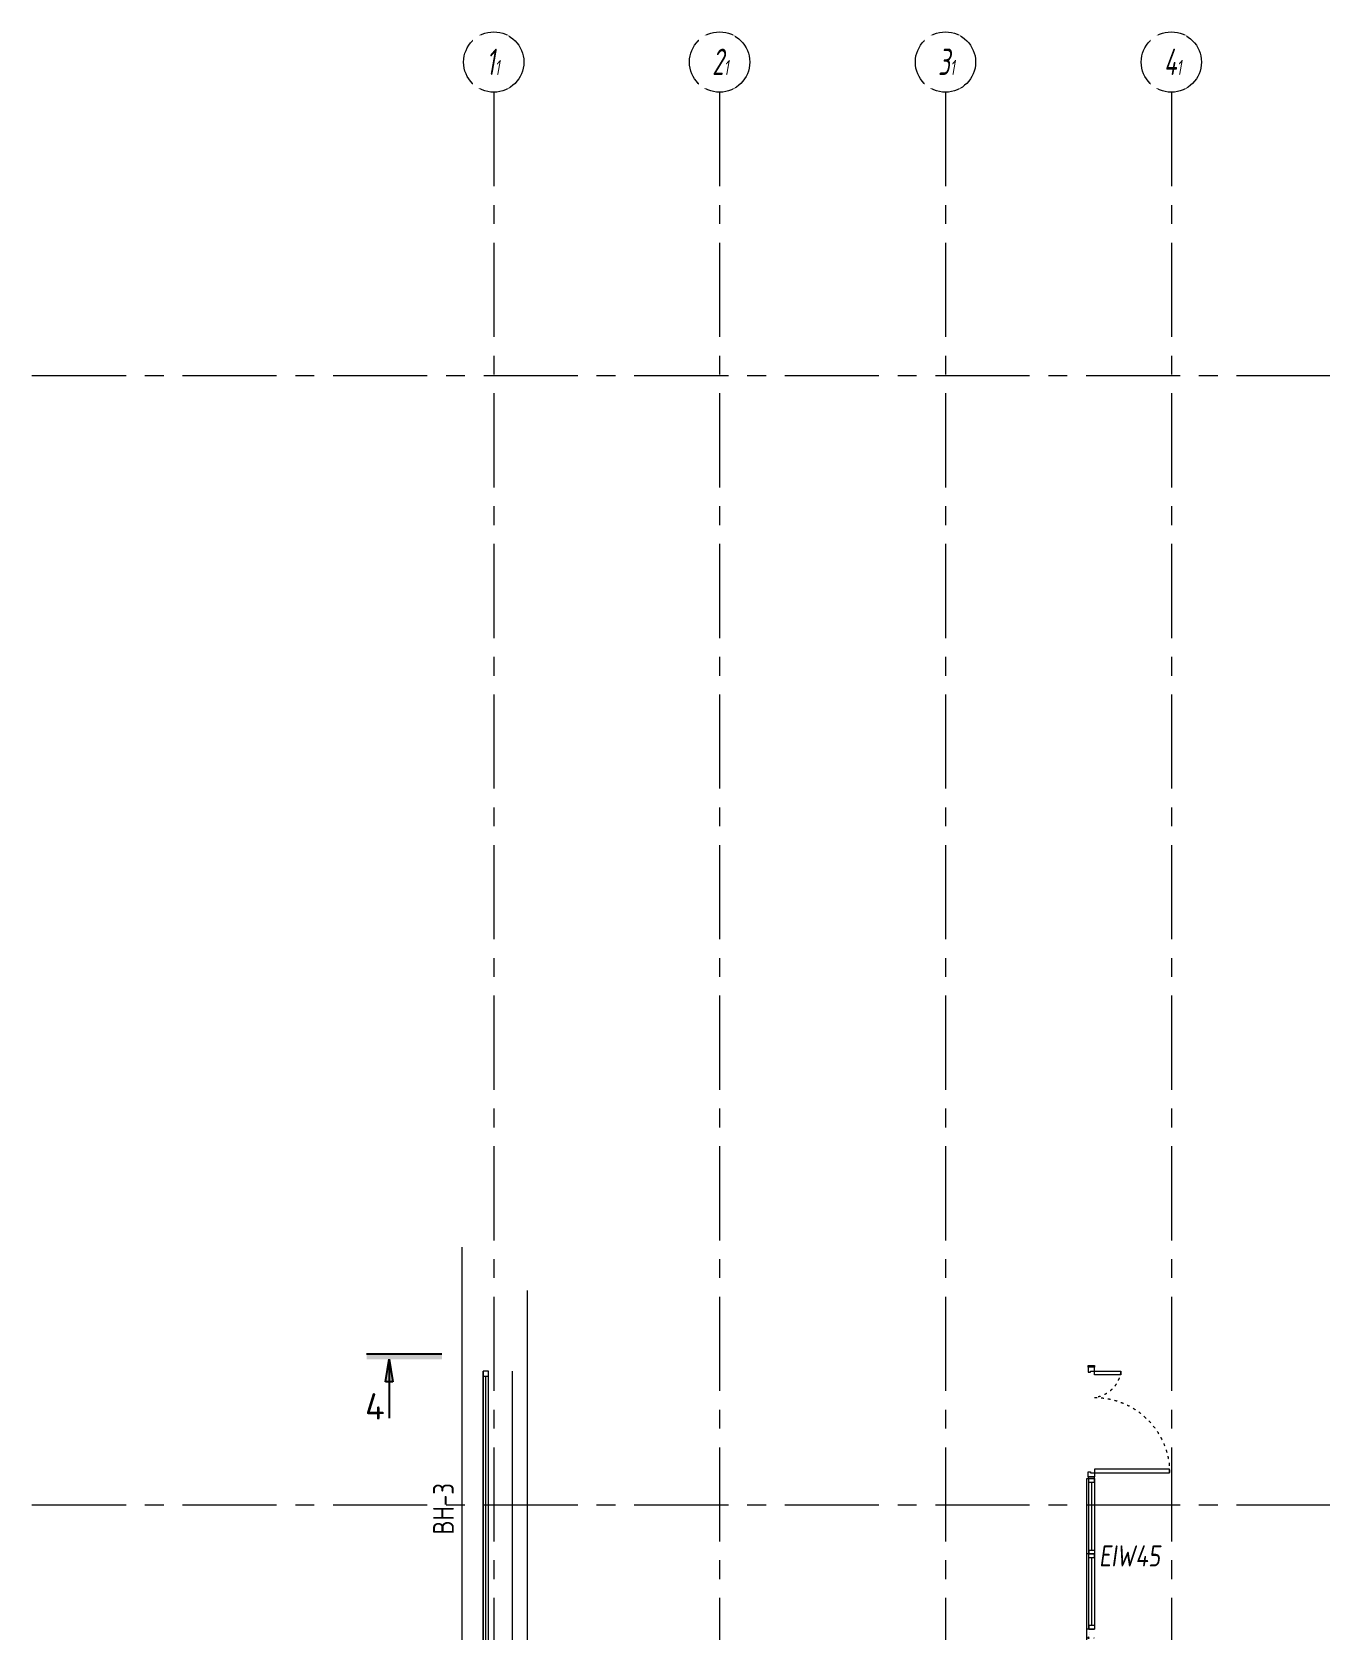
# Model space of a CAD drawing. Header units: millimetres. Extents: x 0 to 9483559, y -180456 to 305735.
# Drawn here: x 429475 to 446570, y 35029 to 56242 of the extents above; entities that cross this region are included whole.
import ezdxf

# ---------------------------------------------------------------- set-up
doc = ezdxf.new("R2010")
doc.units = ezdxf.units.MM
doc.linetypes.add('ACAD_ISO03W100', pattern=[30, 12, -18])
doc.linetypes.add('CENTER', pattern=[2, 1.25, -0.25, 0.25, -0.25])
for name, color, linetype, lineweight in [('АР_Витраж', 4, 'Continuous', 15), ('АР_Двери', 7, 'Continuous', 0), ('АР_Оси', 7, 'Continuous', 25), ('АР_Перегородки газоблок', 165, 'Continuous', 30), ('АР_Перегородки газоблок_Штрих', 165, 'Continuous', 5), ('АР_Подоконники', 163, 'Continuous', 9), ('АР_Разрезы', 175, 'Continuous', 9), ('АР_Сущ Несущая стена', 250, 'Continuous', 50), ('АР_тонкая линия', 250, 'Continuous', 0), ('Маркировка ОКОН', 5, 'Continuous', 18), ('ТОНКАЯ', 253, 'Continuous', 0)]:
    doc.layers.add(name, color=color, linetype=linetype, lineweight=lineweight)
doc.layers.add('АР_новое окно', color=160, linetype='Continuous')
doc.layers.add('АР_ПБ_Двери', color=7, linetype='Continuous', lineweight=15, true_color=0xdb0000)
doc.styles.add('METRO-STYLE', font='isocpeur.ttf', dxfattribs={"width": 0.9, "oblique": 15})
doc.styles.add('PDF ISOCPEUR', font='isocpeur.ttf')
doc.styles.add('Архитект', font='isocpeur.ttf', dxfattribs={"width": 0.8, "oblique": 8})
doc.styles.add('ГОСТ 2.304', font='CS_Gost2304.shx', dxfattribs={"oblique": 10})

# ---------------------------------------------------------------- blocks, each defined once
blk = doc.blocks.new('*U317')
at = {"linetype": 'ByBlock'}
for p, q in [((0, 0), (0, -74)), ((50, 0), (0, 0)), ((0, -74), (0, 0)), ((1000, 0), (0, 0)), ((50, -74), (0, -74)), ((0, -74), (1000, -74)), ((50, 0), (50, -74)), ((950, 0), (50, 0)), ((50, -37), (950, -37)), ((50, -74), (950, -74)), ((950, 0), (1000, 0)), ((950, 0), (950, -74)), ((950, -74), (1000, -74)), ((1000, 0), (1000, -74)), ((1000, -74), (1000, 0))]:
    blk.add_line(p, q, dxfattribs=at)
blk = doc.blocks.new('*U318')
at = {"linetype": 'ByBlock'}
for p, q in [((0, 0), (0, -74)), ((50, 0), (0, 0)), ((0, -74), (0, 0)), ((1000, 0), (0, 0)), ((50, -74), (0, -74)), ((0, -74), (1000, -74)), ((50, 0), (50, -74)), ((950, 0), (50, 0)), ((50, -37), (950, -37)), ((50, -74), (950, -74)), ((950, 0), (1000, 0)), ((950, 0), (950, -74)), ((950, -74), (1000, -74)), ((1000, 0), (1000, -74)), ((1000, -74), (1000, 0))]:
    blk.add_line(p, q, dxfattribs=at)
blk = doc.blocks.new('*U348')
at = {"layer": 'АР_новое окно', "lineweight": 9}
for p, q in [((0, 3800), (-70, 3800)), ((-70, 3800), (-70, 0)), ((-70, 0), (-70, 3800)), ((0, 3730), (-70, 3730)), ((-35, 3730), (-35, 70)), ((0, 3800), (0, 0)), ((0, 70), (-70, 70)), ((0, 0), (-70, 0))]:
    blk.add_line(p, q, dxfattribs=at)
blk = doc.blocks.new('Полуторная_на лестницу')
for points in [[(75, 80), (75, 1080), (125, 1080), (125, 80)], [(1375, 430), (1375, 80), (1425, 80), (1425, 430)]]:
    blk.add_lwpolyline(points, close=True)
for points in [[(0, 0), (0, 80), (20, 80), (20, 0), (0, 0)], [(20, 80), (20, 0), (90, 0), (90, 30), (75, 30), (75, 80), (20, 80)], [(1480, 80), (1480, 0), (1410, 0), (1410, 30), (1425, 30), (1425, 80), (1480, 80)], [(1500, 0), (1500, 80), (1480, 80), (1480, 0), (1500, 0)]]:
    blk.add_lwpolyline(points)
at = {"linetype": 'ACAD_ISO03W100', "ltscale": 3}
for centre, radius, start, end in [((75, 80), 1000, 0, 90), ((1465, 40), 392, 95.9075, 174.0925)]:
    blk.add_arc(centre, radius, start, end, dxfattribs=at)
blk = doc.blocks.new('A$C60573c2e')
at = {"layer": 'АР_Разрезы', "ltscale": 100}
h = blk.add_hatch(color=5, dxfattribs=at)
h.dxf.hatch_style = 1
h.paths.add_polyline_path([(-689, -12469), (-689, -12399), (-1689, -12399), (-1689, -12469)])
h.paths.add_polyline_path([(-1339, -12769), (-1389, -12469), (-1389, -12769)])
h.paths.add_polyline_path([(-1389, -12769), (-1389, -12469), (-1440, -12769)])
at = {"layer": 'АР_Разрезы', "color": 5, "lineweight": 25, "ltscale": 100}
for p, q in [((-689, -12399, -2792), (-1689, -12399, -2792)), ((-1440, -12769, -2792), (-1389, -12469, -2792)), ((-1389, -12469, -2792), (-1339, -12769, -2792)), ((-1339, -12769, -2792), (-1440, -12769, -2792))]:
    blk.add_line(p, q, dxfattribs=at)
at = {"layer": 'АР_Разрезы', "color": 5, "lineweight": 25, "ltscale": 100, "elevation": -2792}
blk.add_lwpolyline([(-1389, -12469), (-1389, -13252)], dxfattribs=at)
at = {"layer": 'АР_Разрезы', "color": 5, "lineweight": 25, "ltscale": 100, "insert": (-1710, -12919, -2792), "char_height": 350, "width": 583.33, "attachment_point": 1, "style": 'METRO-STYLE'}
blk.add_mtext('{\\Q0;\\W1;4}', dxfattribs=at)

msp = doc.modelspace()

# ---------------------------------------------------------------- hatches: boundary and pattern name
at = {"layer": 'АР_Перегородки газоблок_Штрих', "lineweight": 9, "ltscale": 100}
h = msp.add_hatch(dxfattribs=at)
h.set_pattern_fill('AR-CONC', color=256, scale=30)
h.set_pattern_definition([(50, (518904.68, -78921.52), (215.17805, -18.82564), [22.5, -247.5]), (355, (518904.68, -78921.52), (-41.6254, 225.65764), [18, -198]), (100.45144, (518922.61, -78923.09), (173.55265, 206.832), [19.12206, -210.34263]), (46.1842, (518904.68, -78861.52), (320.1724, -49.6558), [33.75, -371.25]), (96.63564, (518931.36, -78865.66), (280.3986, 292.2356), [28.6831, -315.5141]), (351.18416, (518904.68, -78861.52), (280.3986, 292.2356), [27, -297]), (21, (518934.68, -78876.52), (179.07212, -120.78567), [22.5, -247.5]), (326, (518934.68, -78876.52), (72.9946, 217.545), [18, -198]), (71.45144, (518949.6, -78886.59), (252.0667, 96.75935), [19.12206, -210.34263]), (37.5, (518904.68, -78921.52), (3.647957, 99.868156), [0, -195.6, 0, -201, 0, -198.75]), (7.5, (518904.68, -78921.52), (78.92086, 118.32351), [0, -114.6, 0, -191.1, 0, -75.75]), (327.5, (518837.78, -78921.52), (160.14673, -6.76646), [0, -75, 0, -234, 0, -310.5]), (317.5, (518807.78, -78921.52), (174.95585, 30.0315), [0, -97.5, 0, -155.4, 0, -220.5])])
h.paths.add_polyline_path([(447408.9, 33879.2), (443586, 33879.5), (443584.8, 35028.6), (443464.7, 35028.7), (443465, 33567.4), (443586, 33567.4), (443586, 33759.5), (447408.9, 33759.2)])

# ---------------------------------------------------------------- linework, layer by layer
at = {"layer": 'АР_новое окно', "lineweight": 9, "ltscale": 100}
msp.add_line((435188.9, 27259.2), (435188.9, 40099.2), dxfattribs=at)
at = {"layer": 'АР_новое окно', "lineweight": 9}
msp.add_line((435858.9, 34654.2), (435858.9, 38454.2), dxfattribs=at)
at = {"layer": 'АР_Оси', "linetype": 'CENTER', "lineweight": 9, "ltscale": 1000}
for p, q in [((435608.9, 55441.6), (435608.9, -290.7)), ((438608.9, 55441.6), (438608.9, -290.7)), ((441608.9, 55441.6), (441608.9, -290.7)), ((444608.9, 55441.6), (444608.9, -290.7)), ((429475.2, 51679.2), (512653.6, 51679.2)), ((429475.2, 36679.2), (512653.6, 36679.2))]:
    msp.add_line(p, q, dxfattribs=at)
at = {"layer": 'АР_Оси', "lineweight": 9, "ltscale": 0.5}
for centre in [(435608.9, 55841.6), (438608.9, 55841.6), (441608.9, 55841.6), (444608.9, 55841.6)]:
    msp.add_circle(centre, 400, dxfattribs=at)
at = {"layer": 'АР_Перегородки газоблок', "lineweight": 9, "ltscale": 100}
for points in [[(443586, 33567.4), (443485, 33567.4), (443484.7, 35028.7)], [(443586, 35028.6), (443484.7, 35028.6)]]:
    msp.add_lwpolyline(points, dxfattribs=at)
at = {"layer": 'АР_Подоконники', "lineweight": 9, "ltscale": 100}
msp.add_line((436058.9, 27929.2), (436058.9, 39527.1), dxfattribs=at)
at = {"layer": 'АР_Сущ Несущая стена', "lineweight": 9, "ltscale": 100}
msp.add_line((435467.8, 34654.2), (435467.8, 38454.2), dxfattribs=at)
at = {"layer": 'АР_тонкая линия', "lineweight": 9, "ltscale": 100}
for points in [[(443484.7, 35028.7), (443484.7, 37028.6), (443532, 37028.6)], [(443532, 36028.6), (443484.7, 36028.6)]]:
    msp.add_lwpolyline(points, dxfattribs=at)

# ---------------------------------------------------------------- block references
at = {"layer": 'АР_Витраж', "lineweight": 9, "ltscale": 100, "xscale": -1, "rotation": 90.00015196563416}
for name, p in [('*U317', (443512, 37028.6)), ('*U318', (443512, 36028.6))]:
    msp.add_blockref(name, p, dxfattribs=at)
at = {"layer": 'АР_Двери', "lineweight": 9, "xscale": -1, "rotation": 270}
msp.add_blockref('Полуторная_на лестницу', (443506, 37028.6), dxfattribs=at)
at = {"layer": 'АР_новое окно', "lineweight": 9, "xscale": -1, "rotation": 180}
msp.add_blockref('*U348', (435537.8, 38454.2), dxfattribs=at)
at = {"layer": 'ТОНКАЯ', "color": 31, "lineweight": 9, "ltscale": 100, "true_color": 0xfecc66}
msp.add_blockref('A$C60573c2e', (435608.9, 51080.3), dxfattribs=at)

# ---------------------------------------------------------------- texts
at = {"layer": 'АР_ПБ_Двери', "lineweight": 9, "style": 'Архитект', "oblique": 8, "width": 0.8}
msp.add_text('EIW45', height=280, dxfattribs=at).set_placement((443648, 35860.3))
at = {"layer": 'Маркировка ОКОН', "lineweight": 9, "insert": (435078.6, 36968), "char_height": 275.423, "width": 771.185, "attachment_point": 9, "rotation": 89.99779, "style": 'PDF ISOCPEUR'}
msp.add_mtext('{\\W0.8;ВН-3}', dxfattribs=at)

# ---------------------------------------------------------------- next in the draw order: texts
at = {"layer": 'АР_Оси', "lineweight": 9, "char_height": 350, "width": 123.867, "attachment_point": 1, "line_spacing_factor": 1.149209, "style": 'ГОСТ 2.304', "bg_fill": 2}
for s, insert in [('{\\W0.8;1\\H0.57143x;1}', (435509.1, 56019.4)), ('{\\W0.8;2\\H0.57143x;1}', (438509.1, 56019.4)), ('{\\W0.8;3\\H0.57143x;1}', (441509.1, 56019.4)), ('{\\W0.8;4\\H0.57143x;1}', (444509.1, 56019.4))]:
    msp.add_mtext(s, dxfattribs=dict(at, insert=insert))

doc.saveas('drawing.dxf')
